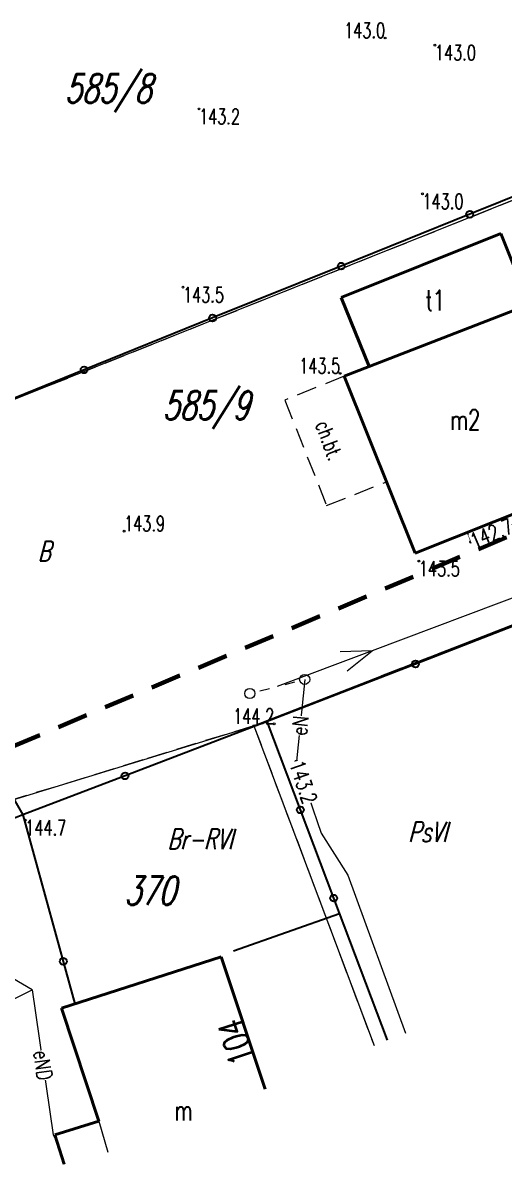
# Model space of a CAD drawing. Header units: metres. Extents: x 7480758 to 7480885, y 5952819 to 5952926.
# Drawn here: x 7480813.9 to 7480837.6, y 5952821.5 to 5952877.8 of the extents above; entities that cross this region are included whole.
import ezdxf
from ezdxf.enums import TextEntityAlignment as Align

# ---------------------------------------------------------------- set-up
doc = ezdxf.new("R2010")
doc.units = ezdxf.units.M
for name, pattern in [('1', [0]), ('2', [1.5, 1, -0.5]), ('2_OTKC', [1.5, 1, -0.5]), ('3_EGBN', [0]), ('3_EGBU_A', [0]), ('4', [2.5, 1.5, -1]), ('4_SUEP_A', [0]), ('4_SUTP_A', [0])]:
    doc.linetypes.add(name, pattern=pattern)
doc.layers.get('0').update_dxf_attribs({"color": 250, "linetype": 'CONTINUOUS', "lineweight": 100})
doc.layers.add('1_DROGI_L_1', color=94, linetype='4', lineweight=80, true_color=0x00a800)
doc.layers.add('SUTP_L_0', color=30, linetype='4_SUTP_A', lineweight=18, true_color=0xff9100)
for name, color, linetype, lineweight in [('Dzialki', 7, '1', 18), ('EADTD_T_0', 7, 'CONTINUOUS', 25), ('EGBB_E_T_0', 7, 'CONTINUOUS', 20), ('EGBB_L_0', 7, '3_EGBU_A', 50), ('EGBC_L_0', 7, '3_EGBN', 18), ('Kontury', 7, '2', 18), ('Numery_dzialek', 7, 'CONTINUOUS', 18), ('Numery_konturow', 7, 'CONTINUOUS', 18), ('OTK_E_T_1', 7, 'CONTINUOUS', 0), ('OTK_L_2', 7, '2_OTKC', 18), ('OTO_L_0', 7, 'CONTINUOUS', 35), ('OTR_T_1', 7, 'CONTINUOUS', 18), ('Punkty', 7, 'CONTINUOUS', 18), ('SUEP_E_T_0', 7, 'CONTINUOUS', 0), ('SUEP_L_0', 1, '4_SUEP_A', 18), ('SUER_T_0', 7, 'CONTINUOUS', 18), ('SUP_T_2', 7, 'CONTINUOUS', 18), ('SUTR_T_0', 7, 'CONTINUOUS', 18)]:
    doc.layers.add(name, color=color, linetype=linetype, lineweight=lineweight)
doc.styles.get("Standard").update_dxf_attribs({"font": 'Simplex.SHX', "width": 0.75})

# ---------------------------------------------------------------- blocks, each defined once
blk = doc.blocks.new('GRO')
at = {"color": 0, "linetype": 'CONTINUOUS'}
blk.add_circle((0, 0), 0.045, dxfattribs=at)
blk = doc.blocks.new('2_OTRN')
at = {"color": 0, "linetype": 'CONTINUOUS'}
blk.add_circle((0, 0), 0.045, dxfattribs=at)
blk = doc.blocks.new('4_SUPS')
at = {"color": 0, "linetype": 'CONTINUOUS'}
blk.add_circle((0, 0), 0.0625, dxfattribs=at)
blk = doc.blocks.new('4_SUPP')
at = {"color": 0, "linetype": 'CONTINUOUS'}
blk.add_circle((0, 0), 0.25, dxfattribs=at)

msp = doc.modelspace()

# ---------------------------------------------------------------- linework, layer by layer
at = {"layer": '1_DROGI_L_1', "linetype": '4'}
msp.add_line((7480794.932, 5952834.277), (7480882.408, 5952871.401), dxfattribs=at)
at = {"layer": 'Dzialki'}
for p, q in [((7480849.27, 5952873.56), (7480804.02, 5952855.47)), ((7480862.18, 5952857.54), (7480825.28, 5952843.13)), ((7480812.95, 5952839.34), (7480825.28, 5952843.13)), ((7480825.28, 5952843.13), (7480831.203, 5952827.343))]:
    msp.add_line(p, q, dxfattribs=at)
at = {"layer": 'EGBB_L_0', "linetype": '3_EGBU_A'}
for p, q in [((7480837.46, 5952867.43), (7480829.59, 5952864.28)), ((7480837.46, 5952867.43), (7480838.86, 5952863.93)), ((7480829.59, 5952864.28), (7480830.96, 5952860.87)), ((7480830.96, 5952860.87), (7480838.86, 5952863.93)), ((7480829.73, 5952860.39), (7480830.96, 5952860.87)), ((7480833.23, 5952851.66), (7480829.73, 5952860.39)), ((7480842.43, 5952855.33), (7480833.23, 5952851.66)), ((7480815.78, 5952829.2), (7480823.67, 5952831.72)), ((7480823.67, 5952831.72), (7480825.832, 5952825.196)), ((7480817.63, 5952823.61), (7480815.78, 5952829.2)), ((7480815.46, 5952822.94), (7480817.63, 5952823.61)), ((7480815.922, 5952821.492), (7480815.46, 5952822.94))]:
    msp.add_line(p, q, dxfattribs=at)
at = {"layer": 'EGBC_L_0', "linetype": '3_EGBN'}
for p, q in [((7480817.63, 5952823.61), (7480815.46, 5952822.94)), ((7480817.63, 5952823.61), (7480818.068, 5952822.092)), ((7480815.46, 5952822.94), (7480815.922, 5952821.492))]:
    msp.add_line(p, q, dxfattribs=at)
at = {"layer": 'Kontury'}
for p, q in [((7480804.02, 5952855.47), (7480849.27, 5952873.56)), ((7480846.48, 5952851.41), (7480825.28, 5952843.13)), ((7480825.28, 5952843.13), (7480819.8, 5952841.45)), ((7480825.28, 5952843.13), (7480831.203, 5952827.343)), ((7480819.8, 5952841.45), (7480812.95, 5952839.34))]:
    msp.add_line(p, q, dxfattribs=at)
at = {"layer": 'OTK_L_2', "linetype": '2_OTKC'}
for p, q in [((7480829.73, 5952860.39), (7480826.806, 5952859.205)), ((7480829.73, 5952860.39), (7480831.819, 5952855.18)), ((7480826.806, 5952859.205), (7480828.863, 5952853.999)), ((7480828.863, 5952853.999), (7480831.819, 5952855.18))]:
    msp.add_line(p, q, dxfattribs=at)
at = {"layer": 'OTO_L_0'}
for p, q in [((7480842.266, 5952870.942), (7480835.925, 5952868.382)), ((7480835.925, 5952868.382), (7480829.584, 5952865.821)), ((7480829.584, 5952865.821), (7480823.243, 5952863.261)), ((7480823.243, 5952863.261), (7480816.902, 5952860.701)), ((7480816.902, 5952860.701), (7480810.561, 5952858.14)), ((7480840.563, 5952849.021), (7480833.246, 5952846.179)), ((7480833.246, 5952846.179), (7480825.928, 5952843.338)), ((7480810.915, 5952843.903), (7480813.879, 5952838.733)), ((7480825.928, 5952843.338), (7480818.922, 5952840.66)), ((7480827.571, 5952838.981), (7480825.928, 5952843.338)), ((7480818.922, 5952840.66), (7480813.879, 5952838.733)), ((7480829.215, 5952834.624), (7480827.571, 5952838.981)), ((7480813.879, 5952838.733), (7480806.918, 5952835.942)), ((7480813.879, 5952838.733), (7480815.873, 5952831.502)), ((7480831.861, 5952827.607), (7480829.215, 5952834.624)), ((7480824.277, 5952832.025), (7480829.505, 5952833.862)), ((7480815.873, 5952831.502), (7480816.448, 5952829.413))]:
    msp.add_line(p, q, dxfattribs=at)
for centre in [(7480835.925, 5952868.382), (7480829.584, 5952865.821), (7480823.243, 5952863.261), (7480816.902, 5952860.701), (7480833.246, 5952846.179), (7480818.922, 5952840.66), (7480827.571, 5952838.981), (7480829.215, 5952834.624), (7480815.873, 5952831.502)]:
    msp.add_circle(centre, 0.17, dxfattribs=at)
at = {"layer": 'SUEP_L_0', "linetype": '4_SUEP_A'}
for p, q in [((7480840.468, 5952850.362), (7480831.11, 5952846.836)), ((7480831.11, 5952846.836), (7480826.432, 5952845.072)), ((7480831.11, 5952846.836), (7480829.53, 5952846.774)), ((7480829.883, 5952845.839), (7480831.11, 5952846.836)), ((7480827.783, 5952845.421), (7480827.372, 5952841.378)), ((7480827.372, 5952841.378), (7480828.597, 5952837.836)), ((7480828.597, 5952837.836), (7480829.912, 5952835.765)), ((7480829.912, 5952835.765), (7480832.753, 5952827.963)), ((7480814.34, 5952830.105), (7480808.223, 5952833.623)), ((7480801.574, 5952823.705), (7480814.34, 5952830.105)), ((7480814.34, 5952830.105), (7480815.37, 5952822.942)), ((7480815.37, 5952822.942), (7480815.585, 5952822.552))]:
    msp.add_line(p, q, dxfattribs=at)
at = {"layer": 'SUP_T_2', "linetype": 'CONTINUOUS', "lineweight": 0}
for p, q in [((7480825.564, 5952844.849), (7480826.048, 5952844.973)), ((7480826.815, 5952845.171), (7480827.299, 5952845.296))]:
    msp.add_line(p, q, dxfattribs=at)
at = {"layer": 'SUTP_L_0', "linetype": '4_SUTP_A'}
for p, q in [((7480835.996, 5952852.209), (7480844.342, 5952855.778)), ((7480835.8, 5952852.687), (7480835.996, 5952852.209))]:
    msp.add_line(p, q, dxfattribs=at)

# ---------------------------------------------------------------- block references
at = {"layer": 'OTR_T_1'}
for p in [(7480831.75, 5952877.08), (7480834.21, 5952876.73), (7480822.57, 5952873.58), (7480833.59, 5952869.39), (7480821.78, 5952864.78), (7480829.537, 5952860.525), (7480818.871, 5952852.739), (7480833.413, 5952851.261), (7480826.279, 5952843.23), (7480814.001, 5952838.473)]:
    msp.add_blockref('2_OTRN', p, dxfattribs=at)
at = {"layer": 'Punkty'}
msp.add_blockref('GRO', (7480825.28, 5952843.13), dxfattribs=at)
at = {"layer": 'SUER_T_0'}
msp.add_blockref('4_SUPS', (7480827.372, 5952841.378), dxfattribs=at)
at = {"layer": 'SUP_T_2'}
for p in [(7480827.783, 5952845.421), (7480825.08, 5952844.724)]:
    msp.add_blockref('4_SUPP', p, dxfattribs=at)
at = {"layer": 'SUTR_T_0'}
msp.add_blockref('4_SUPS', (7480835.996, 5952852.209), dxfattribs=at)

# ---------------------------------------------------------------- texts
at = {"layer": 'EADTD_T_0', "width": 0.7}
msp.add_text('104', height=1.25, rotation=107.9246, dxfattribs=at).set_placement((7480824.997, 5952827.713), align=Align.CENTER)
at = {"layer": 'EGBB_E_T_0', "width": 0.7}
for s, p in [('t1', (7480834.217, 5952864.127)), ('m2', (7480835.697, 5952858.239)), ('m', (7480821.807, 5952824.15))]:
    msp.add_text(s, height=1, dxfattribs=at).set_placement(p, align=Align.MIDDLE)
at = {"layer": 'Numery_dzialek', "oblique": 15, "width": 0.7}
for s, p in [('585/8', (7480815.945, 5952875.289)), ('585/9', (7480820.774, 5952859.652)), ('370', (7480818.881, 5952835.689))]:
    msp.add_text(s, height=1.4, dxfattribs=at).set_placement(p, align=Align.TOP_LEFT)
at = {"layer": 'Numery_konturow', "oblique": 15, "width": 0.7}
for s, p in [('B', (7480814.61, 5952852.25)), ('PsVI', (7480832.883, 5952838.395)), ('Br-RVI', (7480821.011, 5952838.04))]:
    msp.add_text(s, height=1, dxfattribs=at).set_placement(p, align=Align.TOP_LEFT)
at = {"layer": 'OTK_E_T_1', "lineweight": 9, "width": 0.7}
msp.add_text('ch.bt.', height=0.75, rotation=290.5561, dxfattribs=at).set_placement((7480828.993, 5952857.215), align=Align.MIDDLE)
at = {"layer": 'OTR_T_1', "lineweight": 9, "width": 0.7}
for s, p in [('143.0', (7480831.75, 5952877.08)), ('143.5', (7480829.537, 5952860.525)), ('144.2', (7480826.279, 5952843.23))]:
    msp.add_text(s, height=0.75, dxfattribs=at).set_placement(p, align=Align.RIGHT)
for s, p in [('143.0', (7480834.21, 5952876.73)), ('143.2', (7480822.57, 5952873.58)), ('143.0', (7480833.59, 5952869.39)), ('143.5', (7480821.78, 5952864.78)), ('143.5', (7480833.413, 5952851.261)), ('144.7', (7480814.001, 5952838.473))]:
    msp.add_text(s, height=0.75, dxfattribs=at).set_placement(p, align=Align.TOP_LEFT)
msp.add_text('143.9', height=0.75, dxfattribs=at).set_placement((7480818.871, 5952852.739))

# ---------------------------------------------------------------- next in the draw order: texts
at = {"layer": 'SUEP_E_T_0', "lineweight": 9, "char_height": 0.75, "attachment_point": 5, "bg_fill": 3, "box_fill_scale": 1}
for s, insert, rotation in [('eN', (7480827.551, 5952843.14), 84.1872), ('eND', (7480814.877, 5952826.375), 278.1857)]:
    msp.add_mtext(s, dxfattribs=dict(at, insert=insert, rotation=rotation))
at = {"layer": 'SUER_T_0', "lineweight": 9, "insert": (7480827.372, 5952841.378), "char_height": 0.75, "attachment_point": 4, "rotation": 288.68, "bg_fill": 3, "box_fill_scale": 1}
msp.add_mtext('143.2', dxfattribs=at)
at = {"layer": 'SUTR_T_0', "lineweight": 9, "insert": (7480835.996, 5952852.209), "char_height": 0.75, "attachment_point": 4, "rotation": 22.75, "bg_fill": 3, "box_fill_scale": 1}
msp.add_mtext('142.7', dxfattribs=at)

doc.saveas('drawing.dxf')
